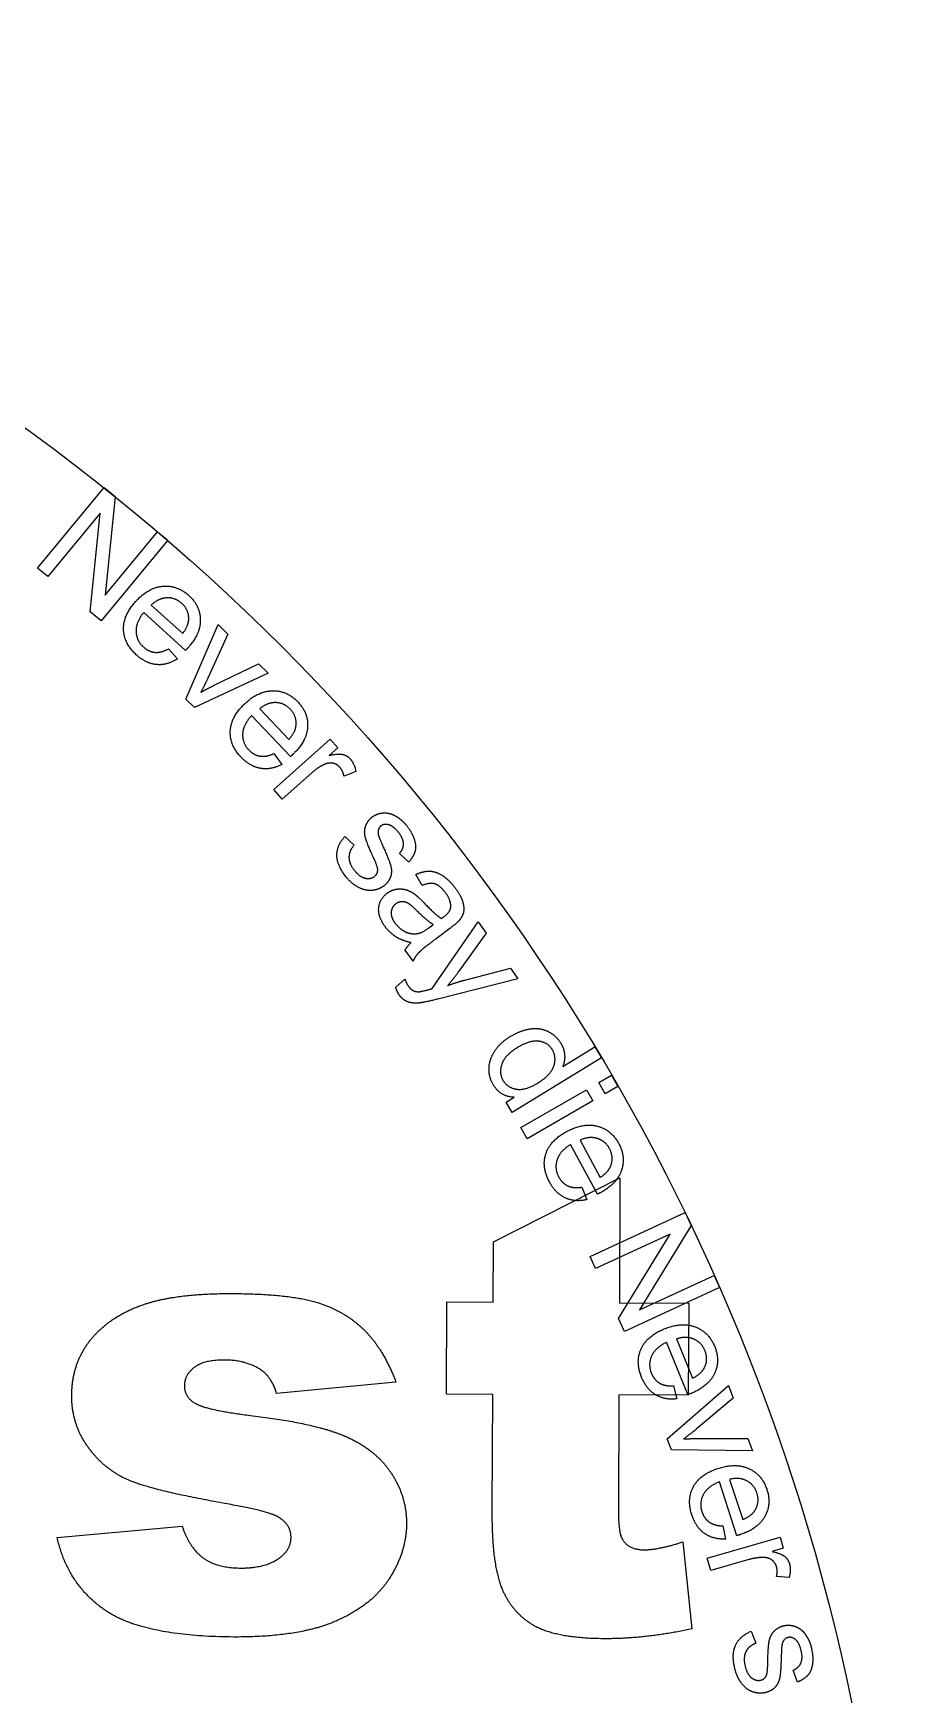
# Model space of a CAD drawing. Header units: centimetres. Extents: x -6 to 6, y -6 to 6.
# Drawn here: x 3.53 to 6, y 1.239 to 6 of the extents above; entities that cross this region are included whole.
import ezdxf

# ---------------------------------------------------------------- set-up
doc = ezdxf.new("R2010")
doc.units = ezdxf.units.CM
doc.header["$MEASUREMENT"] = 0
for name, color, linetype in [('cut2 v3_Sketch1', 7, 'Continuous'), ('cut2 v3_Sketch11', 7, 'Continuous'), ('cut2 v3_Sketch4', 7, 'Continuous')]:
    doc.layers.add(name, color=color, linetype=linetype)

msp = doc.modelspace()

# ---------------------------------------------------------------- linework, layer by layer
at = {"layer": 'cut2 v3_Sketch1'}
msp.add_circle((0, 0), 6, dxfattribs=at)
at = {"layer": 'cut2 v3_Sketch11'}
for p, q in [((3.5427, 4.4669), (3.734, 4.698)), ((3.734, 4.698), (3.7654, 4.672)), ((3.7654, 4.672), (3.7366, 4.3901)), ((3.7224, 4.6242), (3.572, 4.4427)), ((3.6934, 4.3422), (3.7224, 4.6242)), ((3.7366, 4.3901), (3.8868, 4.5716)), ((3.8868, 4.5716), (3.9161, 4.5473)), ((3.9161, 4.5473), (3.7248, 4.3162)), ((3.572, 4.4427), (3.5427, 4.4669)), ((3.7248, 4.3162), (3.6934, 4.3422)), ((3.967, 4.2313), (3.8469, 4.3401)), ((3.8687, 4.3612), (3.9587, 4.2797)), ((3.9682, 4.0919), (4.0608, 4.3052)), ((4.0608, 4.3052), (4.0886, 4.278)), ((4.0886, 4.278), (4.0311, 4.1523)), ((3.9184, 4.2359), (3.9434, 4.2068)), ((4.0492, 4.1313), (4.1764, 4.1925)), ((4.1764, 4.1925), (4.2035, 4.166)), ((4.2035, 4.166), (3.9928, 4.0679)), ((3.9928, 4.0679), (3.9682, 4.0919)), ((4.1797, 4.0642), (4.2633, 3.9763)), ((4.2681, 3.9274), (4.1563, 4.0448)), ((4.2196, 3.8324), (4.3816, 3.9772)), ((4.4037, 3.9525), (4.3791, 3.9306)), ((4.3816, 3.9772), (4.4037, 3.9525)), ((4.2199, 3.9355), (4.2428, 3.9047)), ((4.3289, 3.8808), (4.2441, 3.8049)), ((4.4551, 3.8846), (4.4212, 3.8712)), ((4.2441, 3.8049), (4.2196, 3.8324)), ((4.4233, 3.6982), (4.4507, 3.6734)), ((4.6067, 3.6249), (4.5802, 3.6498)), ((4.6448, 3.5576), (4.6272, 3.5893)), ((4.6663, 3.4376), (4.6771, 3.4457)), ((4.6738, 3.2621), (4.8056, 3.454)), ((4.7243, 3.4345), (4.685, 3.4051)), ((4.8056, 3.454), (4.8283, 3.4214)), ((4.8283, 3.4214), (4.7506, 3.3125)), ((4.6192, 3.3411), (4.5961, 3.3719)), ((4.5693, 3.2666), (4.5954, 3.2897)), ((4.9191, 3.2904), (4.6904, 3.2324)), ((4.7676, 3.2867), (4.8981, 3.3207)), ((4.8981, 3.3207), (4.9191, 3.2904)), ((5.0483, 3.0393), (5.14, 3.0956)), ((5.14, 3.0956), (5.1592, 3.0643)), ((5.1592, 3.0643), (4.9035, 2.9075)), ((5.1514, 2.9928), (5.1881, 3.0139)), ((5.1881, 3.0139), (5.2065, 2.982)), ((4.9282, 2.864), (5.1165, 2.9726)), ((5.1165, 2.9726), (5.1349, 2.9407)), ((5.1698, 2.9609), (5.1514, 2.9928)), ((5.2065, 2.982), (5.1698, 2.9609)), ((4.8856, 2.9366), (4.909, 2.9509)), ((4.9035, 2.9075), (4.8856, 2.9366)), ((5.1349, 2.9407), (4.9466, 2.8321)), ((4.9466, 2.8321), (4.9282, 2.864)), ((5.1476, 2.6728), (5.0704, 2.8153)), ((5.098, 2.8279), (5.1558, 2.7212)), ((5.1032, 2.6932), (5.1172, 2.6575)), ((5.1265, 2.4946), (5.399, 2.6202)), ((5.399, 2.6202), (5.416, 2.5832)), ((5.416, 2.5832), (5.2681, 2.3415)), ((5.3566, 2.5587), (5.1425, 2.46)), ((5.2084, 2.3169), (5.3566, 2.5587)), ((5.1425, 2.46), (5.1265, 2.4946)), ((5.2681, 2.3415), (5.482, 2.4401)), ((5.482, 2.4401), (5.4979, 2.4055)), ((5.4979, 2.4055), (5.2255, 2.2799)), ((5.2255, 2.2799), (5.2084, 2.3169)), ((5.4071, 2.0986), (5.3459, 2.2487)), ((5.3747, 2.2582), (5.4206, 2.1458)), ((5.3479, 1.9724), (5.5236, 2.1246)), ((5.3653, 2.1237), (5.3753, 2.0867)), ((5.5236, 2.1246), (5.537, 2.0881)), ((5.537, 2.0881), (5.4308, 1.9996)), ((5.3597, 1.9401), (5.3479, 1.9724)), ((5.4379, 1.9728), (5.5791, 1.973)), ((5.5791, 1.973), (5.5921, 1.9374)), ((5.5921, 1.9374), (5.3597, 1.9401)), ((5.5471, 1.6943), (5.4971, 1.8485)), ((5.5266, 1.8559), (5.564, 1.7405)), ((5.5072, 1.7225), (5.5145, 1.6848)), ((5.4623, 1.6297), (5.671, 1.6901)), ((5.671, 1.6901), (5.6802, 1.6583)), ((5.4725, 1.5943), (5.4623, 1.6297)), ((5.5818, 1.626), (5.4725, 1.5943)), ((5.6802, 1.6583), (5.6486, 1.6491)), ((5.6972, 1.5748), (5.6608, 1.5775)), ((5.5879, 1.4205), (5.6019, 1.3864)), ((5.7214, 1.2751), (5.7084, 1.309))]:
    msp.add_line(p, q, dxfattribs=at)
msp.add_circle((0, 0), 6, dxfattribs=at)
for points in [[(3.8238, 4.3713), (3.8606, 4.4119), (3.9019, 4.4154)], [(3.9134, 4.382), (3.8892, 4.381), (3.8687, 4.3612)], [(3.9019, 4.4154), (3.9431, 4.4189), (3.9765, 4.3887)], [(3.9564, 4.366), (3.9376, 4.383), (3.9134, 4.382)], [(3.9765, 4.3887), (4.0088, 4.3594), (4.0093, 4.3189)], [(3.7892, 4.2915), (3.7882, 4.332), (3.8238, 4.3713)], [(3.8469, 4.3401), (3.8244, 4.3122), (3.8251, 4.2859)], [(3.976, 4.3195), (3.9772, 4.3471), (3.9564, 4.366)], [(3.8255, 4.219), (3.7902, 4.251), (3.7892, 4.2915)], [(3.8251, 4.2859), (3.8258, 4.2596), (3.846, 4.2413)], [(3.9587, 4.2797), (3.9753, 4.3017), (3.976, 4.3195)], [(4.0093, 4.3189), (4.0099, 4.2783), (3.9737, 4.2385)], [(3.846, 4.2413), (3.861, 4.2277), (3.8787, 4.2259)], [(3.9737, 4.2385), (3.9715, 4.236), (3.967, 4.2313)], [(3.884, 4.1908), (3.8535, 4.1936), (3.8255, 4.219)], [(3.8787, 4.2259), (3.8965, 4.2242), (3.9184, 4.2359)], [(3.9434, 4.2068), (3.9144, 4.1881), (3.884, 4.1908)], [(4.0311, 4.1523), (4.0218, 4.1319), (4.0105, 4.1112)], [(4.0105, 4.1112), (4.026, 4.1201), (4.0492, 4.1313)], [(4.1356, 4.0776), (4.1753, 4.1154), (4.2167, 4.1158)], [(4.2167, 4.1158), (4.2581, 4.1163), (4.2891, 4.0837)], [(4.0952, 4.0005), (4.0972, 4.041), (4.1356, 4.0776)], [(4.2258, 4.0817), (4.2015, 4.0825), (4.1797, 4.0642)], [(4.2675, 4.0625), (4.25, 4.0809), (4.2258, 4.0817)], [(4.2835, 4.0147), (4.2868, 4.0422), (4.2675, 4.0625)], [(4.2891, 4.0837), (4.3192, 4.0521), (4.3168, 4.0116)], [(4.126, 3.9255), (4.0932, 3.9601), (4.0952, 4.0005)], [(4.1563, 4.0448), (4.1318, 4.0186), (4.1306, 3.9923)], [(4.2633, 3.9763), (4.2815, 3.997), (4.2835, 4.0147)], [(4.3168, 4.0116), (4.3143, 3.9712), (4.2753, 3.934)], [(4.1306, 3.9923), (4.1293, 3.966), (4.1481, 3.9463)], [(4.1823, 3.8932), (4.1521, 3.8981), (4.126, 3.9255)], [(4.1481, 3.9463), (4.1621, 3.9316), (4.1797, 3.9286)], [(4.1797, 3.9286), (4.1973, 3.9255), (4.2199, 3.9355)], [(4.2428, 3.9047), (4.2124, 3.8882), (4.1823, 3.8932)], [(4.2753, 3.934), (4.273, 3.9318), (4.2681, 3.9274)], [(4.3651, 3.9048), (4.3463, 3.8963), (4.3289, 3.8808)], [(4.3892, 3.908), (4.3774, 3.9104), (4.3651, 3.9048)], [(4.3791, 3.9306), (4.4048, 3.9365), (4.4175, 3.9334)], [(4.4091, 3.8967), (4.4011, 3.9057), (4.3892, 3.908)], [(4.4175, 3.9334), (4.4301, 3.9303), (4.4387, 3.9207)], [(4.4387, 3.9207), (4.4511, 3.9068), (4.4551, 3.8846)], [(4.4212, 3.8712), (4.4181, 3.8866), (4.4091, 3.8967)], [(4.5008, 3.753), (4.5121, 3.7621), (4.5259, 3.7647)], [(4.5259, 3.7647), (4.5398, 3.7674), (4.5533, 3.7636)], [(4.5533, 3.7636), (4.5637, 3.7609), (4.5764, 3.7522)], [(4.4821, 3.6969), (4.4781, 3.7138), (4.4833, 3.7284)], [(4.4833, 3.7284), (4.4884, 3.7429), (4.5008, 3.753)], [(4.5194, 3.7164), (4.5176, 3.7092), (4.5206, 3.6992)], [(4.5266, 3.728), (4.521, 3.7235), (4.5194, 3.7164)], [(4.5487, 3.7319), (4.5353, 3.7351), (4.5266, 3.728)], [(4.578, 3.7091), (4.562, 3.7288), (4.5487, 3.7319)], [(4.5764, 3.7522), (4.5892, 3.7434), (4.5999, 3.7302)], [(4.5999, 3.7302), (4.6159, 3.7103), (4.6224, 3.6906)], [(4.4006, 3.6433), (4.4003, 3.6716), (4.4233, 3.6982)], [(4.4507, 3.6734), (4.4356, 3.6573), (4.4354, 3.639)], [(4.5037, 3.6421), (4.4862, 3.68), (4.4821, 3.6969)], [(4.5206, 3.6992), (4.5225, 3.6937), (4.5338, 3.668)], [(4.5338, 3.668), (4.5503, 3.6311), (4.5548, 3.6149)], [(4.5916, 3.6773), (4.5915, 3.6924), (4.578, 3.7091)], [(4.5802, 3.6498), (4.5917, 3.6622), (4.5916, 3.6773)], [(4.6224, 3.6906), (4.6288, 3.671), (4.6248, 3.6559)], [(4.4275, 3.582), (4.4009, 3.615), (4.4006, 3.6433)], [(4.4354, 3.639), (4.4351, 3.6208), (4.4509, 3.6012)], [(4.5177, 3.605), (4.5167, 3.614), (4.5037, 3.6421)], [(4.6248, 3.6559), (4.6208, 3.6408), (4.6067, 3.6249)], [(4.4633, 3.552), (4.4436, 3.5621), (4.4275, 3.582)], [(4.4509, 3.6012), (4.4669, 3.5815), (4.4827, 3.5785)], [(4.4827, 3.5785), (4.4984, 3.5754), (4.5092, 3.5842)], [(4.5092, 3.5842), (4.5189, 3.592), (4.5177, 3.605)], [(4.555, 3.5839), (4.5507, 3.5691), (4.5361, 3.5572)], [(4.5548, 3.6149), (4.5594, 3.5987), (4.555, 3.5839)], [(4.6272, 3.5893), (4.6486, 3.5993), (4.6667, 3.5988)], [(4.6667, 3.5988), (4.6849, 3.5983), (4.7038, 3.5859)], [(4.7038, 3.5859), (4.7227, 3.5735), (4.7395, 3.5511)], [(4.5024, 3.5437), (4.483, 3.5419), (4.4633, 3.552)], [(4.5361, 3.5572), (4.5218, 3.5456), (4.5024, 3.5437)], [(4.5207, 3.4934), (4.5232, 3.5193), (4.5449, 3.5356)], [(4.5449, 3.5356), (4.5577, 3.5452), (4.5726, 3.5473)], [(4.5726, 3.5473), (4.5875, 3.5494), (4.601, 3.5448)], [(4.601, 3.5448), (4.6144, 3.5401), (4.6265, 3.5308)], [(4.6265, 3.5308), (4.6353, 3.5238), (4.6506, 3.5079)], [(4.6816, 3.5622), (4.6669, 3.5667), (4.6448, 3.5576)], [(4.7119, 3.537), (4.6963, 3.5578), (4.6816, 3.5622)], [(4.7271, 3.496), (4.7286, 3.5148), (4.7119, 3.537)], [(4.7395, 3.5511), (4.7562, 3.5288), (4.7614, 3.5109)], [(4.5397, 3.4388), (4.5183, 3.4675), (4.5207, 3.4934)], [(4.5564, 3.4811), (4.5552, 3.4663), (4.5681, 3.4491)], [(4.5693, 3.5048), (4.5575, 3.4959), (4.5564, 3.4811)], [(4.5864, 3.5112), (4.577, 3.5105), (4.5693, 3.5048)], [(4.6047, 3.5067), (4.5958, 3.5118), (4.5864, 3.5112)], [(4.6299, 3.4854), (4.6136, 3.5017), (4.6047, 3.5067)], [(4.6771, 3.4457), (4.6585, 3.4568), (4.6299, 3.4854)], [(4.6506, 3.5079), (4.6816, 3.4754), (4.7002, 3.463)], [(4.708, 3.4686), (4.726, 3.4821), (4.7271, 3.496)], [(4.7636, 3.4806), (4.7605, 3.4681), (4.7504, 3.4564)], [(4.7614, 3.5109), (4.7666, 3.4931), (4.7636, 3.4806)], [(4.5698, 3.4106), (4.5528, 3.4215), (4.5397, 3.4388)], [(4.5681, 3.4491), (4.5809, 3.4321), (4.5983, 3.4244)], [(4.6333, 3.4202), (4.6468, 3.423), (4.6663, 3.4376)], [(4.7002, 3.463), (4.7064, 3.4674), (4.708, 3.4686)], [(4.7504, 3.4564), (4.744, 3.4493), (4.7243, 3.4345)], [(4.6131, 3.3939), (4.5869, 3.3998), (4.5698, 3.4106)], [(4.5961, 3.3719), (4.6018, 3.3833), (4.6131, 3.3939)], [(4.5983, 3.4244), (4.6157, 3.4167), (4.6333, 3.4202)], [(4.685, 3.4051), (4.6439, 3.3742), (4.6345, 3.3642)], [(4.6345, 3.3642), (4.625, 3.3542), (4.6192, 3.3411)], [(4.5954, 3.2897), (4.5996, 3.2779), (4.6047, 3.2705)], [(4.7506, 3.3125), (4.736, 3.2916), (4.7183, 3.2709)], [(4.7183, 3.2709), (4.7427, 3.2801), (4.7676, 3.2867)], [(4.5791, 3.2445), (4.573, 3.2533), (4.5693, 3.2666)], [(4.6034, 3.2245), (4.5891, 3.2301), (4.5791, 3.2445)], [(4.6047, 3.2705), (4.6117, 3.2604), (4.6192, 3.2567)], [(4.6192, 3.2567), (4.6268, 3.253), (4.6355, 3.2533)], [(4.6355, 3.2533), (4.6421, 3.2536), (4.6645, 3.2597)], [(4.6645, 3.2597), (4.6676, 3.2606), (4.6738, 3.2621)], [(4.6381, 3.2212), (4.6176, 3.2189), (4.6034, 3.2245)], [(4.6904, 3.2324), (4.6534, 3.2229), (4.6381, 3.2212)], [(4.8974, 3.1248), (4.9251, 3.1418), (4.9534, 3.1465)], [(4.9534, 3.1465), (4.9816, 3.1511), (5.005, 3.14)], [(4.8533, 3.0837), (4.8689, 3.1074), (4.8974, 3.1248)], [(4.9797, 3.1116), (4.954, 3.1151), (4.9172, 3.0926)], [(5.0182, 3.0871), (5.0054, 3.108), (4.9797, 3.1116)], [(5.005, 3.14), (5.0284, 3.1289), (5.0424, 3.106)], [(5.0424, 3.106), (5.0527, 3.0893), (5.0536, 3.0718)], [(4.8369, 3.034), (4.8377, 3.0601), (4.8533, 3.0837)], [(4.9172, 3.0926), (4.8816, 3.0707), (4.8732, 3.0449)], [(5.0226, 3.0401), (5.0314, 3.0656), (5.0182, 3.0871)], [(5.0536, 3.0718), (5.0546, 3.0544), (5.0483, 3.0393)], [(4.8496, 2.9858), (4.836, 3.008), (4.8369, 3.034)], [(4.8732, 3.0449), (4.8648, 3.0191), (4.8773, 2.9987)], [(4.9758, 2.9912), (5.0138, 3.0145), (5.0226, 3.0401)], [(4.909, 2.9509), (4.8706, 2.9516), (4.8496, 2.9858)], [(4.8773, 2.9987), (4.8899, 2.9781), (4.9156, 2.974)], [(4.9156, 2.974), (4.9412, 2.97), (4.9758, 2.9912)], [(5.059, 2.8524), (5.1072, 2.8785), (5.1473, 2.8681)], [(5.1473, 2.8681), (5.1874, 2.8577), (5.2088, 2.8181)], [(4.9998, 2.7886), (5.0124, 2.8272), (5.059, 2.8524)], [(5.0704, 2.8153), (5.0399, 2.7965), (5.0318, 2.7714)], [(5.1471, 2.8327), (5.1239, 2.8399), (5.098, 2.8279)], [(5.1823, 2.8033), (5.1703, 2.8256), (5.1471, 2.8327)], [(5.2088, 2.8181), (5.2295, 2.7797), (5.2166, 2.7413)], [(5.01, 2.7082), (4.9873, 2.7501), (4.9998, 2.7886)], [(5.0318, 2.7714), (5.0238, 2.7463), (5.0367, 2.7224)], [(5.1853, 2.753), (5.1957, 2.7786), (5.1823, 2.8033)], [(5.0367, 2.7224), (5.0464, 2.7046), (5.0625, 2.697)], [(5.1558, 2.7212), (5.1787, 2.7364), (5.1853, 2.753)], [(5.2166, 2.7413), (5.2036, 2.7029), (5.1563, 2.6773)], [(5.0558, 2.6622), (5.028, 2.6749), (5.01, 2.7082)], [(5.0625, 2.697), (5.0787, 2.6895), (5.1032, 2.6932)], [(5.1563, 2.6773), (5.1534, 2.6757), (5.1476, 2.6728)], [(5.1172, 2.6575), (5.0836, 2.6496), (5.0558, 2.6622)], [(5.2728, 2.2298), (5.2895, 2.2667), (5.3386, 2.2868)], [(5.3386, 2.2868), (5.3893, 2.3075), (5.428, 2.2928)], [(5.428, 2.2928), (5.4668, 2.2781), (5.4838, 2.2364)], [(5.3459, 2.2487), (5.3135, 2.2332), (5.3028, 2.2092)], [(5.424, 2.2576), (5.4018, 2.2672), (5.3747, 2.2582)], [(5.4559, 2.2245), (5.4463, 2.248), (5.424, 2.2576)], [(5.2742, 2.1487), (5.2562, 2.1928), (5.2728, 2.2298)], [(5.3028, 2.2092), (5.292, 2.1851), (5.3023, 2.1599)], [(5.4534, 2.1743), (5.4665, 2.1986), (5.4559, 2.2245)], [(5.4838, 2.2364), (5.5002, 2.196), (5.4832, 2.1592)], [(5.3148, 2.098), (5.2885, 2.1136), (5.2742, 2.1487)], [(5.3023, 2.1599), (5.31, 2.1412), (5.3252, 2.1319)], [(5.4832, 2.1592), (5.4661, 2.1224), (5.4163, 2.1021)], [(5.4206, 2.1458), (5.445, 2.1585), (5.4534, 2.1743)], [(5.3753, 2.0867), (5.341, 2.0824), (5.3148, 2.098)], [(5.3252, 2.1319), (5.3405, 2.1227), (5.3653, 2.1237)], [(5.4163, 2.1021), (5.4133, 2.1009), (5.4071, 2.0986)], [(5.4308, 1.9996), (5.4136, 1.9853), (5.3944, 1.9715)], [(5.3944, 1.9715), (5.4122, 1.9728), (5.4379, 1.9728)], [(5.4228, 1.8351), (5.4422, 1.8707), (5.4926, 1.8871)], [(5.4926, 1.8871), (5.5447, 1.904), (5.5823, 1.8864)], [(5.5757, 1.8517), (5.5542, 1.8629), (5.5266, 1.8559)], [(5.5823, 1.8864), (5.6198, 1.8689), (5.6337, 1.8261)], [(5.4182, 1.7541), (5.4035, 1.7995), (5.4228, 1.8351)], [(5.4512, 1.8123), (5.4387, 1.7891), (5.4471, 1.7632)], [(5.4971, 1.8485), (5.4637, 1.8355), (5.4512, 1.8123)], [(5.605, 1.8164), (5.5972, 1.8405), (5.5757, 1.8517)], [(5.5988, 1.7664), (5.6136, 1.7897), (5.605, 1.8164)], [(5.6337, 1.8261), (5.6471, 1.7846), (5.6274, 1.7492)], [(5.4471, 1.7632), (5.4533, 1.744), (5.4679, 1.7336)], [(5.564, 1.7405), (5.5893, 1.7513), (5.5988, 1.7664)], [(5.4549, 1.7006), (5.4299, 1.7181), (5.4182, 1.7541)], [(5.4679, 1.7336), (5.4824, 1.7233), (5.5072, 1.7225)], [(5.6274, 1.7492), (5.6077, 1.7138), (5.5565, 1.6972)], [(5.5145, 1.6848), (5.48, 1.6831), (5.4549, 1.7006)], [(5.5565, 1.6972), (5.5534, 1.6962), (5.5471, 1.6943)], [(5.6248, 1.632), (5.6042, 1.6324), (5.5818, 1.626)], [(5.648, 1.6245), (5.6383, 1.6317), (5.6248, 1.632)], [(5.661, 1.6056), (5.6576, 1.6172), (5.648, 1.6245)], [(5.6486, 1.6491), (5.6743, 1.6434), (5.6844, 1.6351)], [(5.6844, 1.6351), (5.6944, 1.6268), (5.698, 1.6145)], [(5.6608, 1.5775), (5.6647, 1.5927), (5.661, 1.6056)], [(5.698, 1.6145), (5.7032, 1.5966), (5.6972, 1.5748)], [(5.655, 1.4218), (5.666, 1.4327), (5.6815, 1.4364)], [(5.6815, 1.4364), (5.6956, 1.4397), (5.7092, 1.4361)], [(5.7092, 1.4361), (5.7228, 1.4325), (5.7334, 1.4233)], [(5.5414, 1.314), (5.5317, 1.3552), (5.5437, 1.3809)], [(5.5437, 1.3809), (5.5556, 1.4065), (5.5879, 1.4205)], [(5.6019, 1.3864), (5.5813, 1.3783), (5.5732, 1.362)], [(5.6361, 1.3352), (5.6367, 1.377), (5.6403, 1.3939)], [(5.6403, 1.3939), (5.644, 1.4109), (5.655, 1.4218)], [(5.6824, 1.3954), (5.6776, 1.3896), (5.6761, 1.3794)], [(5.6939, 1.4027), (5.6869, 1.4011), (5.6824, 1.3954)], [(5.7155, 1.3967), (5.7048, 1.4053), (5.6939, 1.4027)], [(5.732, 1.3634), (5.7262, 1.3881), (5.7155, 1.3967)], [(5.7334, 1.4233), (5.7416, 1.4164), (5.7493, 1.4029)], [(5.7493, 1.4029), (5.757, 1.3895), (5.7609, 1.373)], [(5.5732, 1.362), (5.565, 1.3457), (5.5709, 1.3212)], [(5.6326, 1.2957), (5.6357, 1.3042), (5.6361, 1.3352)], [(5.6744, 1.3455), (5.6733, 1.3051), (5.6704, 1.2885)], [(5.6761, 1.3794), (5.6754, 1.3735), (5.6744, 1.3455)], [(5.7306, 1.3289), (5.737, 1.3425), (5.732, 1.3634)], [(5.7609, 1.373), (5.7668, 1.3481), (5.7641, 1.3276)], [(5.5607, 1.2714), (5.5473, 1.2891), (5.5414, 1.314)], [(5.5709, 1.3212), (5.5767, 1.2965), (5.5896, 1.2869)], [(5.5896, 1.2869), (5.6025, 1.2774), (5.616, 1.2806)], [(5.616, 1.2806), (5.6282, 1.2835), (5.6326, 1.2957)], [(5.6704, 1.2885), (5.6675, 1.272), (5.6572, 1.2605)], [(5.7084, 1.309), (5.7241, 1.3153), (5.7306, 1.3289)], [(5.7513, 1.2952), (5.7411, 1.2833), (5.7214, 1.2751)], [(5.7641, 1.3276), (5.7614, 1.3071), (5.7513, 1.2952)], [(5.5923, 1.2471), (5.574, 1.2538), (5.5607, 1.2714)], [(5.6286, 1.2446), (5.6106, 1.2404), (5.5923, 1.2471)], [(5.6572, 1.2605), (5.6469, 1.249), (5.6286, 1.2446)]]:
    msp.add_open_spline(points, degree=2, dxfattribs=at)
at = {"layer": 'cut2 v3_Sketch4'}
for p, q in [((4.8496, 2.5366), (5.2123, 2.7203)), ((5.2123, 2.7203), (5.2106, 2.362)), ((4.8488, 2.3637), (4.8496, 2.5366)), ((4.7146, 2.1), (4.7158, 2.3643)), ((4.7158, 2.3643), (4.8488, 2.3637)), ((5.2106, 2.362), (5.4093, 2.3611)), ((5.4093, 2.3611), (5.408, 2.0968)), ((4.5702, 2.1344), (4.2278, 2.1023)), ((4.8476, 2.0994), (4.7146, 2.1)), ((4.8461, 1.7682), (4.8476, 2.0994)), ((5.2094, 2.0977), (5.2079, 1.7641)), ((5.408, 2.0968), (5.2094, 2.0977)), ((3.5989, 1.6893), (3.9573, 1.7213)), ((5.3928, 1.6765), (5.4183, 1.4273))]:
    msp.add_line(p, q, dxfattribs=at)
for points in [[(3.845, 2.3564), (3.94, 2.3891), (4.0996, 2.3884)], [(4.0996, 2.3884), (4.2681, 2.3876), (4.3482, 2.3615)], [(3.6955, 2.2565), (3.7499, 2.3236), (3.845, 2.3564)], [(4.3482, 2.3615), (4.4284, 2.3355), (4.4818, 2.2811)], [(3.6407, 2.0964), (3.6411, 2.1894), (3.6955, 2.2565)], [(4.4818, 2.2811), (4.5352, 2.2268), (4.5702, 2.1344)], [(4.081, 2.1978), (4.0198, 2.1981), (3.9918, 2.1766)], [(4.1837, 2.169), (4.1413, 2.1976), (4.081, 2.1978)], [(3.9918, 2.1766), (3.9638, 2.155), (3.9636, 2.124)], [(4.2278, 2.1023), (4.2147, 2.1476), (4.1837, 2.169)], [(3.6901, 1.9447), (3.6403, 2.0114), (3.6407, 2.0964)], [(3.9636, 2.124), (3.9635, 2.0895), (3.9988, 2.0716)], [(3.9988, 2.0716), (4.0342, 2.0537), (4.153, 2.039)], [(4.153, 2.039), (4.3329, 2.0178), (4.4205, 1.9811)], [(4.4205, 1.9811), (4.5082, 1.9444), (4.5544, 1.8768)], [(3.8129, 1.8498), (3.7399, 1.878), (3.6901, 1.9447)], [(4.5544, 1.8768), (4.6006, 1.8093), (4.6003, 1.7287)], [(4.0738, 1.7879), (3.886, 1.8215), (3.8129, 1.8498)], [(4.2288, 1.75), (4.1996, 1.7652), (4.0738, 1.7879)], [(4.8756, 1.54), (4.8454, 1.6106), (4.8461, 1.7682)], [(5.2079, 1.7641), (5.2076, 1.7039), (5.219, 1.6844)], [(3.9573, 1.7213), (3.9792, 1.6574), (4.019, 1.6297)], [(4.2693, 1.6896), (4.2695, 1.7286), (4.2288, 1.75)], [(4.6003, 1.7287), (4.5999, 1.6472), (4.5503, 1.5703)], [(3.7385, 1.4794), (3.6293, 1.5535), (3.5989, 1.6893)], [(4.238, 1.6322), (4.2692, 1.6551), (4.2693, 1.6896)], [(5.219, 1.6844), (5.2366, 1.6542), (5.281, 1.654)], [(5.281, 1.654), (5.3209, 1.6538), (5.3928, 1.6765)], [(4.019, 1.6297), (4.0587, 1.602), (4.1253, 1.6017)], [(4.1253, 1.6017), (4.198, 1.6014), (4.238, 1.6322)], [(4.5503, 1.5703), (4.5007, 1.4935), (4.3946, 1.4483)], [(4.9696, 1.4346), (4.9059, 1.4695), (4.8756, 1.54)], [(4.1057, 1.4041), (3.8477, 1.4053), (3.7385, 1.4794)], [(4.3946, 1.4483), (4.2884, 1.4032), (4.1057, 1.4041)], [(5.1681, 1.3992), (5.0333, 1.3998), (4.9696, 1.4346)], [(5.4183, 1.4273), (5.2842, 1.3986), (5.1681, 1.3992)]]:
    msp.add_open_spline(points, degree=2, dxfattribs=at)

doc.saveas('drawing.dxf')
